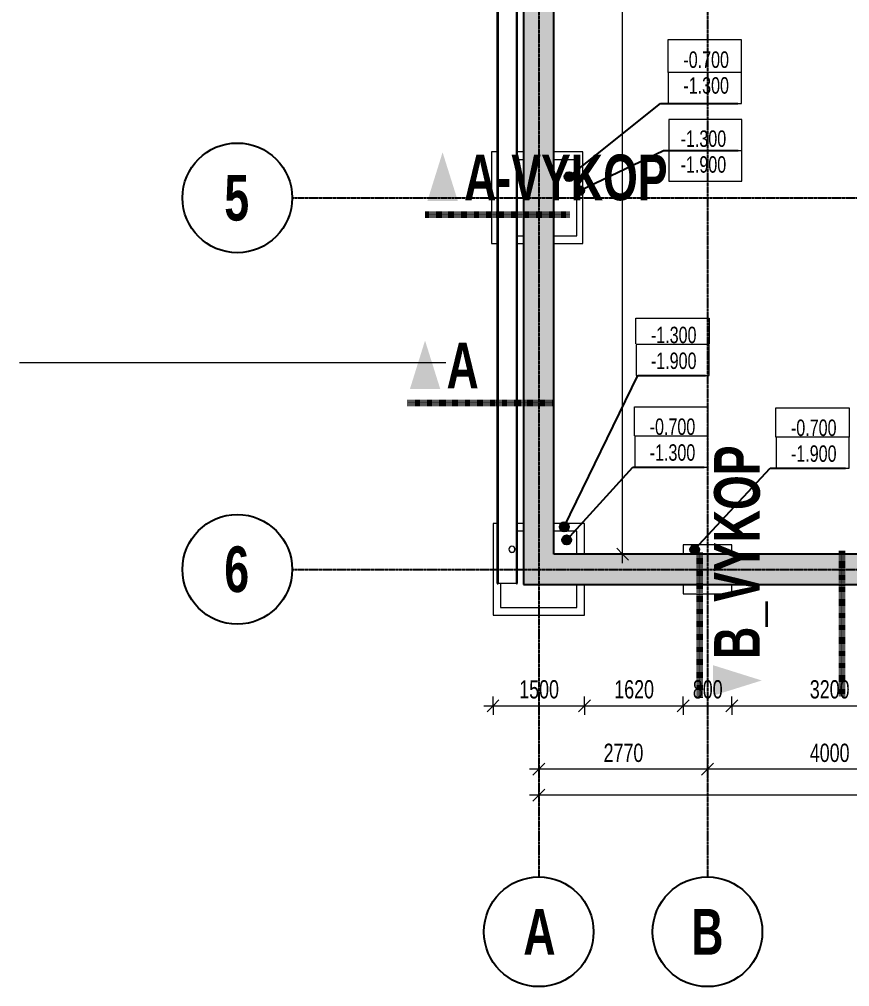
# Model space of a CAD drawing. Header units: millimetres. Extents: x 172692 to 213031, y 2598 to 159868.
# Drawn here: x 172692 to 186322, y 118851 to 134728 of the extents above; entities that cross this region are included whole.
import ezdxf

# ---------------------------------------------------------------- set-up
doc = ezdxf.new("R2010")
doc.units = ezdxf.units.MM
doc.linetypes.add('1_Čerchovaná 4_0mm', pattern=[8, 4, -2, 0, -2])
doc.linetypes.add('1_Čerchovaná 6_0mm', pattern=[12, 6, -3, 0, -3])
for name, color, linetype, lineweight in [('A-ANNO-DIMS', 7, 'Continuous', 9), ('A-ANNO-DIMS-150', 7, 'Continuous', 9), ('A-DETL-THIN', 7, 'Continuous', 9), ('A-GENM', 7, 'Continuous', 9), ('A-GENM-2', 7, 'Continuous', 25), ('A-WALL-1', 7, 'Continuous', 25), ('A-WALL-PATT-1', 7, 'Continuous', 9), ('G-ANNO-DIMS', 7, 'Continuous', 9), ('G-ANNO-DIMS-1', 7, 'Continuous', 25), ('G-ANNO-SYMB', 7, 'Continuous', 9), ('G-ANNO-SYMB-1', 7, '1_Čerchovaná 4_0mm', 100), ('G-ANNO-SYMB-2', 7, 'Continuous', 18), ('S-FNDN', 7, 'Continuous', 9)]:
    doc.layers.add(name, color=color, linetype=linetype, lineweight=lineweight)
for name, color, linetype, lineweight, true_color in [('A-GENM-1', 251, 'Continuous', 9, 0x646464), ('S-GRID-1', 8, '1_Čerchovaná 6_0mm', 25, 0x808080), ('S-GRID-IDEN', 8, 'Continuous', 25, 0x808080), ('S-GRID-IDEN-1', 8, 'Continuous', 9, 0x808080)]:
    doc.layers.add(name, color=color, linetype=linetype, lineweight=lineweight, true_color=true_color)
doc.styles.add('Arial', font='arial.ttf', dxfattribs={"width": 0.7, "height": 300})
doc.styles.add('Arial_1', font='arial.ttf', dxfattribs={"width": 0.7, "height": 270})
doc.styles.add('Arial_B', font='arialbd.ttf', dxfattribs={"width": 0.7, "height": 750})
doc.dimstyles.new('Vnitřní_-_průhledné_1', dxfattribs={"dimscale": 304.8, "dimtxt": 306.07782, "dimasz": 0.639764, "dimexe": 0.492126, "dimexo": 0.0625, "dimgap": 0.098425, "dimtad": 1, "dimdec": 0, "dimrnd": 5, "dimzin": 0, "dimdsep": 46, "dimtxsty": 'Arial', "dimblk1": 'OBLIQUE', "dimblk2": 'OBLIQUE', "dimsah": 1, "dimcen": 0.09, "dimdle": 0.492126, "dimazin": 0, "dimtfac": 1, "dimtdec": 4, "dimtix": 1, "dimtmove": 0, "dimatfit": 3, "dimfxl": 0.492126, "dimfxlon": 1, "dimtvp": 1, "dimtolj": 1, "dimtzin": 0, "dimarcsym": 2})
pattern_1 = [(315, (0, 0), (161.6446, 161.6446), []), (315, (0, 152.4), (161.6446, 161.6446), [95.25, -57.15, 9.525, -57.15, -95.25]), (315, (0, 152.4), (161.6446, 161.6446), [-219.075, 95.25, 0])]

# ---------------------------------------------------------------- blocks, each defined once
blk = doc.blocks.new('Construction_Roof-Accessories_Lindab_Round- - Lindab Round Downpipe System 150_100 High Build Polyester 001 Antique White-794159-základy')
at = {"layer": 'A-GENM-1'}
for radius, start, end in [(50, 360, 180), (49, 0, 180), (50, 180, 360), (49, 180, 360)]:
    blk.add_arc((180779, 126029), radius, start, end, dxfattribs=at)
blk = doc.blocks.new('EN_MEA MEARIN PLUS_EXPERT_basic - MEARIN Plus3000 - NW300-802455-základy')
at = {"layer": 'A-GENM'}
for p, q in [((-149, 61), (-149, 150)), ((-149, -61), (-149, 61)), ((-149, -150), (-149, -61))]:
    blk.add_line(p, q, dxfattribs=at)
at = {"layer": 'A-GENM-2'}
for p, q in [((27656, 164), (-149, 164)), ((-149, 164), (-149, 150)), ((-149, 150), (27656, 150)), ((27656, -150), (-149, -150)), ((-149, -150), (-149, -164)), ((-149, -164), (27656, -164))]:
    blk.add_line(p, q, dxfattribs=at)
blk = doc.blocks.new('Osnova - 6mm-307864-základy')
at = {"layer": 'S-GRID-IDEN'}
blk.add_circle((0, 0), 6, dxfattribs=at)
blk = doc.blocks.new('Řez - Velká značka-308779-základy')
at = {"layer": 'G-ANNO-SYMB'}
blk.add_hatch(color=256, dxfattribs=at).paths.add_polyline_path([(3.58, 1.5), (0.25, 1.5), (1.91, 6.82)])
blk = doc.blocks.new('DIMBLOCK6-základy')
at = {"layer": 'A-ANNO-DIMS-150', "lineweight": 18}
for p, q in [((182595, 152840), (182498, 152938)), ((182595, 152840), (182693, 152743)), ((182595, 125950), (182498, 126048)), ((182595, 125950), (182693, 125853))]:
    blk.add_line(p, q, dxfattribs=at)
at = {"layer": 'A-ANNO-DIMS-150'}
for p, q in [((182595, 125800), (182595, 152990)), ((182595, 152840), (182445, 152840)), ((182595, 152840), (182745, 152840)), ((182595, 125950), (182445, 125950)), ((182595, 125950), (182745, 125950))]:
    blk.add_line(p, q, dxfattribs=at)
at = {"layer": 'A-ANNO-DIMS-150', "color": 0, "insert": (182176, 138995), "char_height": 300, "width": 960.61, "attachment_point": 1, "rotation": 90, "line_spacing_factor": 0.941778, "style": 'Arial'}
blk.add_mtext('26890', dxfattribs=at)
blk = doc.blocks.new('_Oblique')
at = {"color": 0, "linetype": 'ByBlock', "lineweight": -2}
blk.add_line((-0.5, -0.5), (0.5, 0.5), dxfattribs=at)
blk = doc.blocks.new('DIMBLOCK16-základy')
at = {"layer": 'A-ANNO-DIMS-150'}
for p, q in [((183988, 122419), (183988, 122569)), ((187988, 122419), (187988, 122569)), ((187988, 122419), (183988, 122419)), ((183988, 122419), (183988, 122269)), ((187988, 122419), (187988, 122269))]:
    blk.add_line(p, q, dxfattribs=at)
at = {"layer": 'A-ANNO-DIMS-150', "lineweight": 18}
for p, q in [((183988, 122419), (183891, 122322)), ((183988, 122419), (184086, 122517)), ((187988, 122419), (187891, 122322)), ((187988, 122419), (188086, 122517))]:
    blk.add_line(p, q, dxfattribs=at)
at = {"layer": 'A-ANNO-DIMS-150', "color": 0, "insert": (185668, 122839), "char_height": 300, "width": 768.49, "attachment_point": 1, "line_spacing_factor": 0.941778, "style": 'Arial'}
blk.add_mtext('4000', dxfattribs=at)
blk = doc.blocks.new('DIMBLOCK17-základy')
at = {"layer": 'A-ANNO-DIMS-150'}
for p, q in [((181218, 122419), (181218, 122569)), ((183988, 122419), (183988, 122569)), ((183988, 122419), (181068, 122419)), ((181218, 122419), (181218, 122269)), ((183988, 122419), (183988, 122269))]:
    blk.add_line(p, q, dxfattribs=at)
at = {"layer": 'A-ANNO-DIMS-150', "lineweight": 18}
for p, q in [((181218, 122419), (181121, 122322)), ((181218, 122419), (181316, 122517)), ((183988, 122419), (183891, 122322)), ((183988, 122419), (184086, 122517))]:
    blk.add_line(p, q, dxfattribs=at)
at = {"layer": 'A-ANNO-DIMS-150', "color": 0, "insert": (182283, 122839), "char_height": 300, "width": 768.49, "attachment_point": 1, "line_spacing_factor": 0.941778, "style": 'Arial'}
blk.add_mtext('2770', dxfattribs=at)
blk = doc.blocks.new('DIMBLOCK18-základy')
at = {"layer": 'A-ANNO-DIMS-150'}
for p, q in [((181218, 121996), (181218, 122146)), ((199758, 121996), (199758, 122146)), ((199908, 121996), (181068, 121996)), ((181218, 121996), (181218, 121846)), ((199758, 121996), (199758, 121846))]:
    blk.add_line(p, q, dxfattribs=at)
at = {"layer": 'A-ANNO-DIMS-150', "lineweight": 18}
for p, q in [((181218, 121996), (181316, 122093)), ((199758, 121996), (199856, 122093)), ((181218, 121996), (181121, 121898)), ((199758, 121996), (199661, 121898))]:
    blk.add_line(p, q, dxfattribs=at)
at = {"layer": 'A-ANNO-DIMS-150', "color": 0, "insert": (190088, 122415), "char_height": 300, "width": 960.61, "attachment_point": 1, "line_spacing_factor": 0.941778, "style": 'Arial'}
blk.add_mtext('18540', dxfattribs=at)
blk = doc.blocks.new('DIMBLOCK69-základy')
at = {"layer": 'A-ANNO-DIMS-150'}
for p, q in [((180468, 123462), (180468, 123612)), ((181968, 123462), (181968, 123612)), ((180318, 123462), (181968, 123462)), ((180468, 123462), (180468, 123312)), ((181968, 123462), (181968, 123312))]:
    blk.add_line(p, q, dxfattribs=at)
at = {"layer": 'A-ANNO-DIMS-150', "lineweight": 18}
for p, q in [((180468, 123462), (180566, 123559)), ((181968, 123462), (182066, 123559)), ((180468, 123462), (180371, 123364)), ((181968, 123462), (181871, 123364))]:
    blk.add_line(p, q, dxfattribs=at)
at = {"layer": 'A-ANNO-DIMS-150', "color": 0, "insert": (180898, 123881), "char_height": 300, "width": 768.49, "attachment_point": 1, "line_spacing_factor": 0.941778, "style": 'Arial'}
blk.add_mtext('1500', dxfattribs=at)
blk = doc.blocks.new('DIMBLOCK70-základy')
at = {"layer": 'A-ANNO-DIMS-150'}
for p, q in [((181968, 123462), (181968, 123612)), ((183588, 123462), (183588, 123612)), ((181968, 123462), (183588, 123462)), ((181968, 123462), (181968, 123312)), ((183588, 123462), (183588, 123312))]:
    blk.add_line(p, q, dxfattribs=at)
at = {"layer": 'A-ANNO-DIMS-150', "lineweight": 18}
for p, q in [((181968, 123462), (182066, 123559)), ((183588, 123462), (183686, 123559)), ((181968, 123462), (181871, 123364)), ((183588, 123462), (183491, 123364))]:
    blk.add_line(p, q, dxfattribs=at)
at = {"layer": 'A-ANNO-DIMS-150', "color": 0, "insert": (182458, 123881), "char_height": 300, "width": 768.49, "attachment_point": 1, "line_spacing_factor": 0.941778, "style": 'Arial'}
blk.add_mtext('1620', dxfattribs=at)
blk = doc.blocks.new('DIMBLOCK71-základy')
at = {"layer": 'A-ANNO-DIMS-150'}
for p, q in [((183588, 123462), (183588, 123612)), ((184388, 123462), (184388, 123612)), ((183588, 123462), (184388, 123462)), ((183588, 123462), (183588, 123312)), ((184388, 123462), (184388, 123312))]:
    blk.add_line(p, q, dxfattribs=at)
at = {"layer": 'A-ANNO-DIMS-150', "lineweight": 18}
for p, q in [((183588, 123462), (183686, 123559)), ((184388, 123462), (184486, 123559)), ((183588, 123462), (183491, 123364)), ((184388, 123462), (184291, 123364))]:
    blk.add_line(p, q, dxfattribs=at)
at = {"layer": 'A-ANNO-DIMS-150', "color": 0, "insert": (183748, 123881), "char_height": 300, "width": 576.37, "attachment_point": 1, "line_spacing_factor": 0.941778, "style": 'Arial'}
blk.add_mtext('800', dxfattribs=at)
blk = doc.blocks.new('DIMBLOCK72-základy')
at = {"layer": 'A-ANNO-DIMS-150'}
for p, q in [((184388, 123462), (184388, 123612)), ((187588, 123462), (187588, 123612)), ((184388, 123462), (187588, 123462)), ((184388, 123462), (184388, 123312)), ((187588, 123462), (187588, 123312))]:
    blk.add_line(p, q, dxfattribs=at)
at = {"layer": 'A-ANNO-DIMS-150', "lineweight": 18}
for p, q in [((184388, 123462), (184486, 123559)), ((187588, 123462), (187686, 123559)), ((184388, 123462), (184291, 123364)), ((187588, 123462), (187491, 123364))]:
    blk.add_line(p, q, dxfattribs=at)
at = {"layer": 'A-ANNO-DIMS-150', "color": 0, "insert": (185668, 123881), "char_height": 300, "width": 768.49, "attachment_point": 1, "line_spacing_factor": 0.941778, "style": 'Arial'}
blk.add_mtext('3200', dxfattribs=at)
blk = doc.blocks.new('Výškové kóty - Výšková kóta - Základová-780896-základy')
at = {"layer": 'G-ANNO-DIMS'}
for p, q in [((-0.4, 0), (-0.4, 3.4)), ((-0.4, 3.4), (7.6, 3.4)), ((7.6, 3.4), (7.6, 0)), ((7.6, 0), (-0.4, 0))]:
    blk.add_line(p, q, dxfattribs=at)

msp = doc.modelspace()

# ---------------------------------------------------------------- hatches: boundary and pattern name
at = {"layer": 'A-WALL-PATT-1'}
h = msp.add_hatch(dxfattribs=at)
h.set_pattern_fill('FP_1', color=256, style=0, pattern_type=2)
h.set_pattern_definition(pattern_1)
h.paths.add_polyline_path([(181465.7, 125450.4), (181465.7, 153340.4), (180965.7, 153340.4), (180965.7, 125450.4)])
h = msp.add_hatch(dxfattribs=at)
h.set_pattern_fill('FP_1', color=256, style=0, pattern_type=2)
h.set_pattern_definition(pattern_1)
h.paths.add_polyline_path([(200008.2, 125450.4), (200008.2, 125950.4), (181465.7, 125950.4), (181465.7, 125450.4), (195737.5, 125450.4)])
at = {"layer": 'G-ANNO-DIMS-1'}
h = msp.add_hatch(color=256, dxfattribs=at)
edge = h.paths.add_edge_path()
edge.add_arc((181717, 132145.8), 75, 0, 360)
h = msp.add_hatch(color=256, dxfattribs=at)
edge = h.paths.add_edge_path()
edge.add_arc((181890.5, 131915.8), 75, 0, 360)
h = msp.add_hatch(color=256, dxfattribs=at)
edge = h.paths.add_edge_path()
edge.add_arc((181638, 126398), 75, 0, 360)
h = msp.add_hatch(color=256, dxfattribs=at)
edge = h.paths.add_edge_path()
edge.add_arc((181678, 126183.5), 75, 0, 360)
h = msp.add_hatch(color=256, dxfattribs=at)
edge = h.paths.add_edge_path()
edge.add_arc((183776.8, 126024.6), 75, 0, 360)

# ---------------------------------------------------------------- linework, layer by layer
at = {"layer": 'A-DETL-THIN'}
for p, q in [((183343, 133855.2), (183343, 134395.2)), ((183343, 134395.2), (184543, 134395.2)), ((184543, 134395.2), (184543, 133855.2)), ((183351.3, 132573.6), (183351.3, 132073.6)), ((184551.3, 132073.6), (184551.3, 132573.6)), ((183351.3, 132073.6), (184551.3, 132073.6)), ((182810.3, 129402.4), (182810.3, 129822.4)), ((182810.3, 129822.4), (184014.3, 129822.4)), ((184014.3, 129822.4), (184014.3, 129402.4)), ((179693.2, 129090.4), (172692.1, 129090.4)), ((182791.5, 127889.6), (182791.5, 128369.6)), ((182791.5, 128369.6), (183996.5, 128369.6)), ((183996.5, 128369.6), (183996.5, 127889.6)), ((185111.5, 127869.6), (185111.5, 128349.6)), ((185111.5, 128349.6), (186316.5, 128349.6)), ((186316.5, 128349.6), (186316.5, 127869.6))]:
    msp.add_line(p, q, dxfattribs=at)
at = {"layer": 'A-WALL-1'}
for p, q in [((180965.7, 153340.4), (180965.7, 125450.4)), ((181465.7, 125950.4), (181465.7, 152840.4)), ((199508.2, 125950.4), (181465.7, 125950.4)), ((180965.7, 125450.4), (200008.2, 125450.4))]:
    msp.add_line(p, q, dxfattribs=at)
at = {"layer": 'G-ANNO-DIMS-1'}
for p, q in [((181717, 132145.8), (183218.6, 133346.8)), ((183218.6, 133346.8), (184484.8, 133346.8)), ((181890.5, 131915.8), (183268.5, 132573.6)), ((183268.5, 132573.6), (184491.3, 132573.6)), ((181638, 126398), (182847, 128883.1)), ((182847, 128883.1), (183955.1, 128883.1)), ((181678, 126183.5), (182761.4, 127377.1)), ((182761.4, 127377.1), (183935, 127377.1)), ((183776.8, 126024.6), (185015.4, 127359.1)), ((185015.4, 127359.1), (186254, 127359.1))]:
    msp.add_line(p, q, dxfattribs=at)
for centre in [(181717, 132145.8), (181890.5, 131915.8), (181638, 126398), (181678, 126183.5), (183776.8, 126024.6)]:
    msp.add_circle(centre, 75, dxfattribs=at)
at = {"layer": 'G-ANNO-SYMB-1'}
for p, q in [((179353.6, 131521.9), (181731.4, 131521.9)), ((179065.5, 128432.7), (181443.3, 128432.7)), ((183856.3, 125983.7), (183856.3, 123589.7)), ((186194.4, 126004.5), (186194.4, 123610.6))]:
    msp.add_line(p, q, dxfattribs=at)
at = {"layer": 'S-FNDN'}
for p, q in [((180444.7, 132550.4), (180444.7, 131050.4)), ((180537.4, 132550.4), (180444.7, 132550.4)), ((180965.7, 132550.4), (180865.4, 132550.4)), ((180965.7, 132422.9), (180865.4, 132422.9)), ((181944.7, 132550.4), (181465.7, 132550.4)), ((181843.2, 132422.9), (181465.7, 132422.9)), ((181843.2, 131172.9), (181843.2, 132422.9)), ((181944.7, 131050.4), (181944.7, 132550.4)), ((180865.4, 131172.9), (180965.7, 131172.9)), ((181465.7, 131172.9), (181843.2, 131172.9)), ((180444.7, 131050.4), (180537.4, 131050.4)), ((180865.4, 131050.4), (180965.7, 131050.4)), ((181465.7, 131050.4), (181944.7, 131050.4)), ((180468.2, 126450.4), (180468.2, 124950.4)), ((180537.4, 126450.4), (180468.2, 126450.4)), ((180965.7, 126450.4), (180865.4, 126450.4)), ((181968.2, 126450.4), (181465.7, 126450.4)), ((181968.2, 125950.4), (181968.2, 126450.4)), ((180965.7, 126325.4), (180865.4, 126325.4)), ((181843.2, 126325.4), (181465.7, 126325.4)), ((181843.2, 125950.4), (181843.2, 126325.4)), ((183588.2, 126100.4), (183588.2, 125950.4)), ((184388.2, 126100.4), (183588.2, 126100.4)), ((184388.2, 125950.4), (184388.2, 126100.4)), ((180593.2, 125470.4), (180593.2, 125075.4)), ((181843.2, 125075.4), (181843.2, 125450.4)), ((181968.2, 124950.4), (181968.2, 125450.4)), ((183588.2, 125450.4), (183588.2, 125300.4)), ((184388.2, 125300.4), (184388.2, 125450.4)), ((183588.2, 125300.4), (184388.2, 125300.4)), ((180468.2, 124950.4), (181968.2, 124950.4)), ((180593.2, 125075.4), (181843.2, 125075.4))]:
    msp.add_line(p, q, dxfattribs=at)
at = {"layer": 'S-GRID-1'}
for p, q in [((181218.2, 158068.3), (181218.2, 120650.8)), ((183988.2, 158068.3), (183988.2, 120650.8)), ((177170.3, 131797.9), (203907.7, 131797.9)), ((177170.3, 125700.4), (203907.7, 125700.4))]:
    msp.add_line(p, q, dxfattribs=at)

# ---------------------------------------------------------------- block references
at = {"layer": 'A-GENM', "rotation": 90.00000000000001}
msp.add_blockref('EN_MEA MEARIN PLUS_EXPERT_basic - MEARIN Plus3000 - NW300-802455-základy', (180701.4, 125619.4), dxfattribs=at)
at = {"layer": 'A-GENM-1'}
msp.add_blockref('Construction_Roof-Accessories_Lindab_Round- - Lindab Round Downpipe System 150_100 High Build Polyester 001 Antique White-794159-základy', (0, 0), dxfattribs=at)
at = {"layer": 'G-ANNO-DIMS', "extrusion": (0, 0, -1), "xscale": 149.9999999999999, "yscale": 149.9999999999999, "zscale": 149.9999999999999}
for p in [(-184484.8, 133346.8), (-184491.3, 132573.6), (-183955.1, 128883.1), (-183935, 127377.1), (-186254, 127359.1)]:
    msp.add_blockref('Výškové kóty - Výšková kóta - Základová-780896-základy', p, dxfattribs=at)
at = {"layer": 'G-ANNO-SYMB', "xscale": 149.9999999999999, "yscale": 149.9999999999999, "zscale": 149.9999999999999}
for p in [(179353.6, 131521.9), (179065.5, 128432.7)]:
    msp.add_blockref('Řez - Velká značka-308779-základy', p, dxfattribs=at)
at = {"layer": 'G-ANNO-SYMB', "extrusion": (0, 0, -1), "xscale": 149.9999999999999, "yscale": 149.9999999999999, "zscale": 149.9999999999999, "rotation": 90.00000000000064}
msp.add_blockref('Řez - Velká značka-308779-základy', (-183856.3, 123589.7), dxfattribs=at)
at = {"layer": 'S-GRID-IDEN', "xscale": 149.9999999999999, "yscale": 149.9999999999999, "zscale": 149.9999999999999}
for p, rotation in [((176270.3, 131797.9), 269.9999999999995), ((176270.3, 125700.4), 269.9999999999994), ((181218.2, 119750.8), 180), ((183988.2, 119750.8), 180)]:
    msp.add_blockref('Osnova - 6mm-307864-základy', p, dxfattribs=dict(at, rotation=rotation))

# ---------------------------------------------------------------- texts
at = {"layer": 'G-ANNO-DIMS-1', "char_height": 270, "width": 889.168, "attachment_point": 1, "line_spacing_factor": 0.941778, "style": 'Arial_1'}
for s, insert in [('-0.700\\P-1.300', (183592.6, 134201.6)), ('-1.300\\P-1.900', (183547.1, 132904.5)), ('-1.300\\P-1.900', (183059.6, 129682.8)), ('-0.700\\P-1.300', (183039.5, 128176.9)), ('-0.700\\P-1.900', (185358.5, 128158.9))]:
    msp.add_mtext(s, dxfattribs=dict(at, insert=insert))
at = {"layer": 'G-ANNO-SYMB-2', "char_height": 750, "attachment_point": 1, "style": 'Arial_B'}
for s, insert, width in [('A-VYKOP', (179992.9, 132508.6), 4057.34), ('\\fArial|b1|i0|c238|p34|;\\W.7;A', (179704.8, 129419.5), 614.493)]:
    msp.add_mtext(s, dxfattribs=dict(at, insert=insert, width=width))
at = {"layer": 'G-ANNO-SYMB-2', "insert": (184097.4, 124229), "char_height": 750, "width": 4293.037, "attachment_point": 1, "rotation": 90, "style": 'Arial_B'}
msp.add_mtext('B_VYKOP', dxfattribs=at)
at = {"layer": 'S-GRID-IDEN-1', "char_height": 750, "attachment_point": 1, "style": 'Arial_B'}
for s, insert, width in [('\\fArial|b1|i0|c238|p34|;\\W.7;5', (176057, 132174.6), 505.063), ('\\fArial|b1|i0|c238|p34|;\\W.7;6', (176057, 126077.1), 505.063), ('\\fArial|b1|i0|c238|p34|;\\W.7;A', (180965.3, 120125.4), 614.493), ('\\fArial|b1|i0|c238|p34|;\\W.7;B', (183721.2, 120125.4), 648.164)]:
    msp.add_mtext(s, dxfattribs=dict(at, insert=insert, width=width))

# ---------------------------------------------------------------- dimensions: what is measured, and where the dimension line sits
at = {"layer": 'A-ANNO-DIMS'}
for base, p1, p2, angle, override, picture, middle in [((182595.3, 152840.4), (182445.3, 125950.4), (182445.3, 152840.4), 90, {"dimpost": '<>', "dimfxl": 26890}, 'DIMBLOCK6-základy', (182412.1, 139395.4)), ((181218.2, 122419.4), (183988.2, 122269.4), (181218.2, 122269.4), 0, {"dimpost": '<>', "dimfxl": 2770}, 'DIMBLOCK17-základy', (182603.2, 122602.6)), ((181218.2, 121996), (199758.2, 121846), (181218.2, 121846), 0, {"dimpost": '<>', "dimfxl": 18540}, 'DIMBLOCK18-základy', (190488.2, 122179.1))]:
    dim = msp.add_linear_dim(base=base, p1=p1, p2=p2, angle=angle, dimstyle='Vnitřní_-_průhledné_1', override=override, dxfattribs=at)
    dim.commit()
    dim.dimension.update_dxf_attribs({"geometry": picture, "text_midpoint": middle})
for base, p1, p2, override, picture, middle in [((181968.2, 123461.8), (180468.2, 123611.8), (181968.2, 123611.8), {"dimpost": '<>', "dimfxl": 1500}, 'DIMBLOCK69-základy', (181218.2, 123645)), ((183588.2, 123461.8), (181968.2, 123611.8), (183588.2, 123611.8), {"dimpost": '<>', "dimfxl": 1620}, 'DIMBLOCK70-základy', (182778.2, 123645)), ((184388.2, 123461.8), (183588.2, 123611.8), (184388.2, 123611.8), {"dimpost": '<>', "dimfxl": 800}, 'DIMBLOCK71-základy', (183988.2, 123645)), ((187588.2, 123461.8), (184388.2, 123611.8), (187588.2, 123611.8), {"dimpost": '<>', "dimfxl": 3200}, 'DIMBLOCK72-základy', (185988.2, 123645.1)), ((183988.2, 122419.4), (187988.2, 122269.4), (183988.2, 122269.4), {"dimpost": '<>', "dimfxl": 4000}, 'DIMBLOCK16-základy', (185988.2, 122602.6))]:
    dim = msp.add_linear_dim(base=base, p1=p1, p2=p2, dimstyle='Vnitřní_-_průhledné_1', override=override, dxfattribs=at)
    dim.commit()
    dim.dimension.update_dxf_attribs({"geometry": picture, "text_midpoint": middle})

doc.saveas('drawing.dxf')
